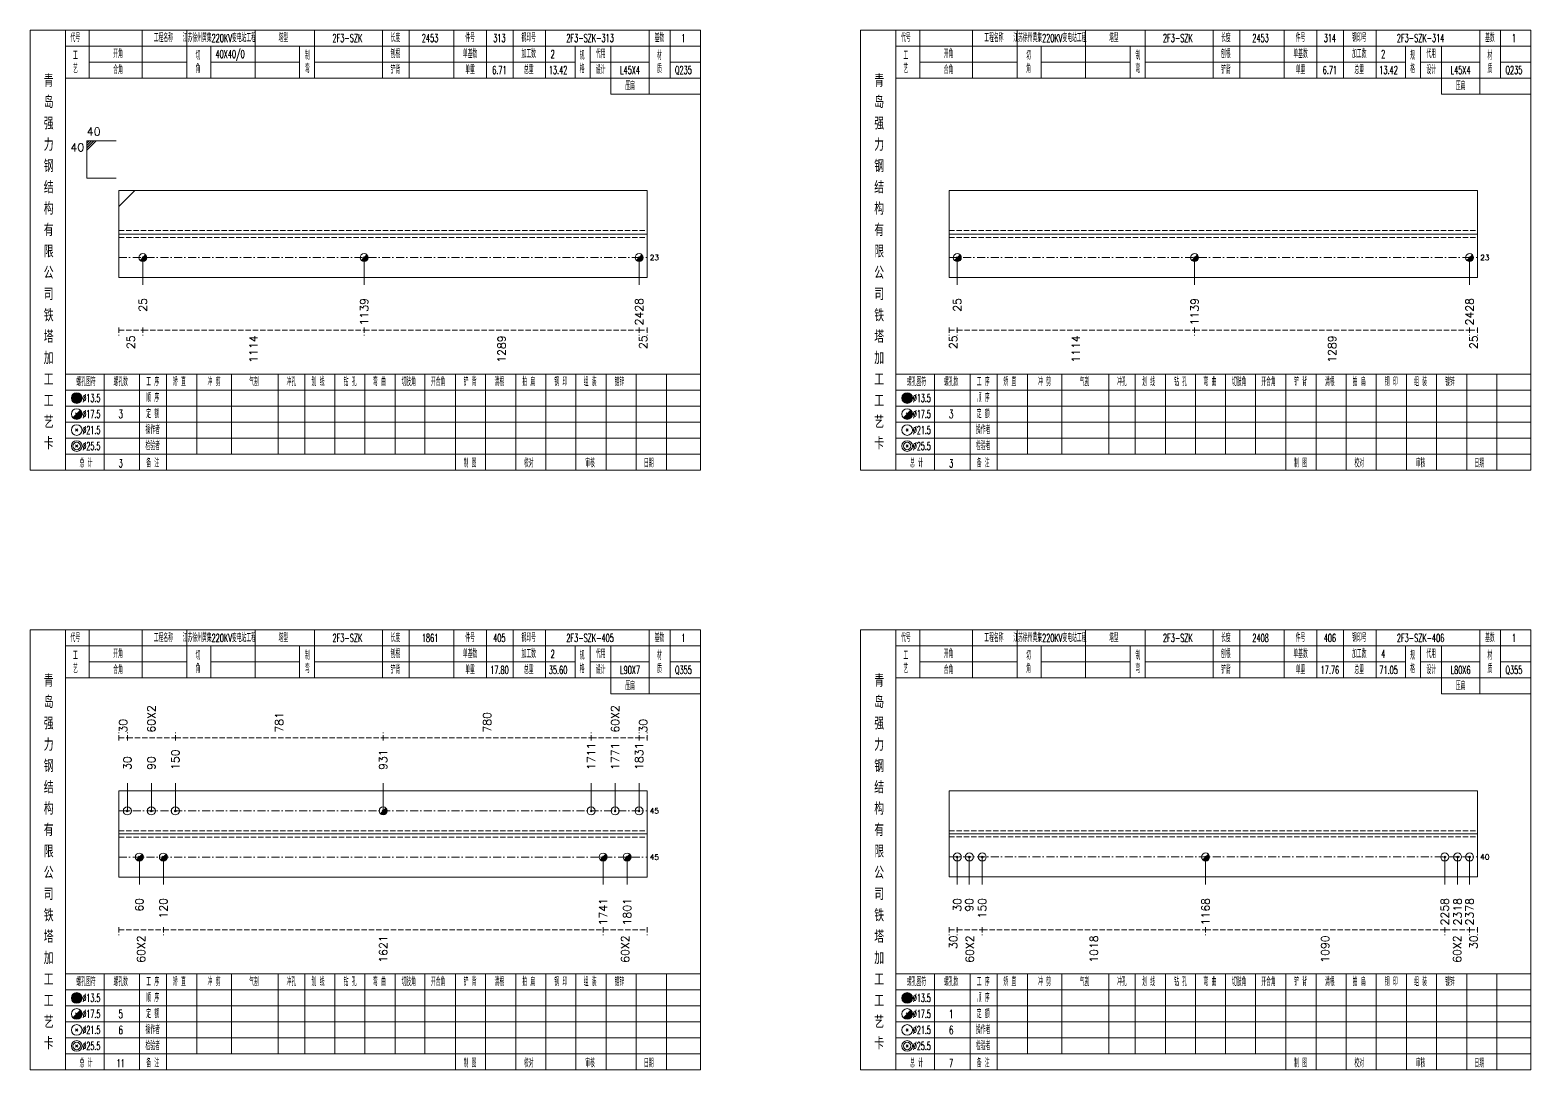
# Model space of a CAD drawing. Extents: x 0 to 4623, y -1159 to 4890.
# Drawn here: x 623 to 1186, y 2925 to 3315 of the extents above; entities that cross this region are included whole.
import ezdxf
from ezdxf.enums import TextEntityAlignment as Align

# ---------------------------------------------------------------- set-up
doc = ezdxf.new("R2010")
doc.units = 0
doc.header["$MEASUREMENT"] = 0
doc.linetypes.add('一点画线', pattern=[5.2, 3, -1, 0.2, -1])
doc.linetypes.add('虚线', pattern=[2.75, 2, -0.75])
doc.layers.get('0').update_dxf_attribs({"linetype": 'CONTINUOUS', "lineweight": 25})
for name, color, linetype, lineweight in [('1', 7, 'CONTINUOUS', 25), ('4', 7, 'CONTINUOUS', 25), ('5', 7, 'CONTINUOUS', 25)]:
    doc.layers.add(name, color=color, linetype=linetype, lineweight=lineweight)
doc.styles.get("Standard").update_dxf_attribs({"font": 'simplex.shx', "width": 0.7, "height": 3, "bigfont": 'gbhzfs.shx'})

# ---------------------------------------------------------------- blocks, each defined once
blk = doc.blocks.new('孔21.5')
at = {"layer": '5', "color": 7, "linetype": 'Continuous', "lineweight": 13}
for p, q in [((-0.2, -0.2), (0.2, 0.2)), ((-0.2, 0.2), (0.2, -0.2))]:
    blk.add_line(p, q, dxfattribs=at)
blk.add_circle((0, 0), 1, dxfattribs=at)
blk = doc.blocks.new('孔17.5')
at = {"layer": '5', "color": 7, "linetype": 'Continuous', "lineweight": 13}
for p, q in [((-0.707, -0.707), (0.707, 0.707)), ((-0.2, 0.2), (0.2, -0.2))]:
    blk.add_line(p, q, dxfattribs=at)
blk.add_circle((0, 0), 1, dxfattribs=at)
for radius in [0.9, 0.8, 0.7, 0.6, 0.5, 0.4, 0.3, 0.2, 0.1]:
    blk.add_arc((0, 0), radius, 225, 45, dxfattribs=at)

msp = doc.modelspace()

# ---------------------------------------------------------------- linework, layer by layer
at = {"color": 7, "linetype": 'Continuous', "lineweight": 13}
for p, q in [((644.1, 3273.5), (655.1, 3273.5)), ((644.1, 3259.5), (644.1, 3273.5)), ((644.975, 3273.5), (644.1, 3272.625)), ((645.85, 3273.5), (644.1, 3271.75)), ((646.725, 3273.5), (644.1, 3270.875)), ((647.6, 3273.5), (644.1, 3270)), ((644.1, 3259.5), (655.1, 3259.5)), ((656.1, 3248.833), (662.1, 3254.833)), ((665.1, 3229.667), (665.1, 3219.5)), ((748.084, 3229.667), (748.084, 3219.5)), ((851.2, 3229.667), (851.2, 3219.5)), ((970.5, 3229.667), (970.5, 3219.5)), ((1059.484, 3229.667), (1059.484, 3219.5)), ((1162.6, 3229.667), (1162.6, 3219.5)), ((659.293, 3022.167), (659.293, 3032.5)), ((668.293, 3022.167), (668.293, 3032.5)), ((677.293, 3022.167), (677.293, 3032.5)), ((755.203, 3022.167), (755.203, 3032.5)), ((833.2, 3022.167), (833.2, 3032.5)), ((842.2, 3022.167), (842.2, 3032.5)), ((851.2, 3022.167), (851.2, 3032.5)), ((663.793, 3004.833), (663.793, 2994.5)), ((672.793, 3004.833), (672.793, 2994.5)), ((837.7, 3004.833), (837.7, 2994.5)), ((846.7, 3004.833), (846.7, 2994.5)), ((970.5, 3004.875), (970.5, 2994.5)), ((975, 3004.875), (975, 2994.5)), ((979.84, 3004.875), (979.84, 2994.5)), ((1063.588, 3004.875), (1063.588, 2994.5)), ((1153.26, 3004.875), (1153.26, 2994.5)), ((1158.1, 3004.875), (1158.1, 2994.5)), ((1162.6, 3004.875), (1162.6, 2994.5))]:
    msp.add_line(p, q, dxfattribs=at)
at = {"color": 7, "linetype": 'Continuous', "lineweight": 18}
for p, q in [((656.1, 3254.833), (656.1, 3222.167)), ((656.1, 3254.833), (854.2, 3254.833)), ((854.2, 3254.833), (854.2, 3222.167)), ((967.5, 3254.833), (967.5, 3222.167)), ((967.5, 3254.833), (1165.6, 3254.833)), ((1165.6, 3254.833), (1165.6, 3222.167)), ((656.1, 3238.5), (854.2, 3238.5)), ((967.5, 3238.5), (1165.6, 3238.5)), ((656.1, 3029.667), (656.1, 2997.333)), ((656.1, 3029.667), (854.2, 3029.667)), ((854.2, 3029.667), (854.2, 2997.333)), ((967.5, 3029.625), (967.5, 2997.375)), ((967.5, 3029.625), (1165.6, 3029.625)), ((1165.6, 3029.625), (1165.6, 2997.375)), ((656.1, 3013.5), (854.2, 3013.5)), ((967.5, 3013.5), (1165.6, 3013.5))]:
    msp.add_line(p, q, dxfattribs=at)
at = {"color": 1, "linetype": '虚线', "lineweight": 18}
for p, q in [((656.1, 3239.833), (854.2, 3239.833)), ((656.1, 3237.167), (854.2, 3237.167)), ((967.5, 3239.833), (1165.6, 3239.833)), ((967.5, 3237.167), (1165.6, 3237.167)), ((656.1, 3014.667), (854.2, 3014.667)), ((656.1, 3012.333), (854.2, 3012.333)), ((967.5, 3014.625), (1165.6, 3014.625)), ((967.5, 3012.375), (1165.6, 3012.375))]:
    msp.add_line(p, q, dxfattribs=at)
at = {"color": 3, "linetype": '一点画线', "lineweight": 13}
for p, q in [((656.1, 3229.667), (854.2, 3229.667)), ((967.5, 3229.667), (1165.6, 3229.667)), ((656.1, 3022.167), (854.2, 3022.167)), ((656.1, 3004.833), (854.2, 3004.833)), ((967.5, 3004.875), (1165.6, 3004.875))]:
    msp.add_line(p, q, dxfattribs=at)
at = {"color": 8, "linetype": '虚线', "lineweight": 9}
for p, q in [((656.1, 3203.5), (656.1, 3200.5)), ((656.1, 3202.5), (665.1, 3202.5)), ((665.1, 3203.5), (665.1, 3200.5)), ((665.1, 3203.5), (665.1, 3200.5)), ((665.1, 3202.5), (748.084, 3202.5)), ((748.084, 3203.5), (748.084, 3200.5)), ((748.084, 3203.5), (748.084, 3200.5)), ((748.084, 3202.5), (851.2, 3202.5)), ((851.2, 3203.5), (851.2, 3200.5)), ((851.2, 3203.5), (851.2, 3200.5)), ((851.2, 3202.5), (854.2, 3202.5)), ((854.2, 3203.5), (854.2, 3200.5)), ((967.5, 3203.5), (967.5, 3200.5)), ((967.5, 3202.5), (970.5, 3202.5)), ((970.5, 3203.5), (970.5, 3200.5)), ((970.5, 3203.5), (970.5, 3200.5)), ((970.5, 3202.5), (1059.484, 3202.5)), ((1059.484, 3203.5), (1059.484, 3200.5)), ((1059.484, 3203.5), (1059.484, 3200.5)), ((1059.484, 3202.5), (1162.6, 3202.5)), ((1162.6, 3203.5), (1162.6, 3200.5)), ((1162.6, 3203.5), (1162.6, 3200.5)), ((1162.6, 3202.5), (1165.6, 3202.5)), ((1165.6, 3203.5), (1165.6, 3200.5)), ((656.1, 3048.5), (656.1, 3051.5)), ((659.293, 3048.5), (659.293, 3051.5)), ((659.293, 3048.5), (659.293, 3051.5)), ((677.293, 3048.5), (677.293, 3051.5)), ((677.293, 3048.5), (677.293, 3051.5)), ((755.203, 3048.5), (755.203, 3051.5)), ((755.203, 3048.5), (755.203, 3051.5)), ((833.2, 3048.5), (833.2, 3051.5)), ((833.2, 3048.5), (833.2, 3051.5)), ((851.2, 3048.5), (851.2, 3051.5)), ((851.2, 3048.5), (851.2, 3051.5)), ((854.2, 3048.5), (854.2, 3051.5)), ((656.1, 3049.5), (659.293, 3049.5)), ((659.293, 3049.5), (677.293, 3049.5)), ((677.293, 3049.5), (755.203, 3049.5)), ((755.203, 3049.5), (833.2, 3049.5)), ((833.2, 3049.5), (851.2, 3049.5)), ((851.2, 3049.5), (854.2, 3049.5)), ((656.1, 2978.5), (656.1, 2975.5)), ((656.1, 2977.5), (672.793, 2977.5)), ((672.793, 2978.5), (672.793, 2975.5)), ((672.793, 2978.5), (672.793, 2975.5)), ((672.793, 2977.5), (837.7, 2977.5)), ((837.7, 2978.5), (837.7, 2975.5)), ((837.7, 2978.5), (837.7, 2975.5)), ((837.7, 2977.5), (854.2, 2977.5)), ((854.2, 2978.5), (854.2, 2975.5)), ((967.5, 2978.5), (967.5, 2975.5)), ((967.5, 2977.5), (970.5, 2977.5)), ((970.5, 2978.5), (970.5, 2975.5)), ((970.5, 2978.5), (970.5, 2975.5)), ((970.5, 2977.5), (979.84, 2977.5)), ((979.84, 2978.5), (979.84, 2975.5)), ((979.84, 2978.5), (979.84, 2975.5)), ((979.84, 2977.5), (1063.588, 2977.5)), ((1063.588, 2978.5), (1063.588, 2975.5)), ((1063.588, 2978.5), (1063.588, 2975.5)), ((1063.588, 2977.5), (1153.26, 2977.5)), ((1153.26, 2978.5), (1153.26, 2975.5)), ((1153.26, 2978.5), (1153.26, 2975.5)), ((1153.26, 2977.5), (1162.6, 2977.5)), ((1162.6, 2978.5), (1162.6, 2975.5)), ((1162.6, 2978.5), (1162.6, 2975.5)), ((1162.6, 2977.5), (1165.6, 2977.5)), ((1165.6, 2978.5), (1165.6, 2975.5))]:
    msp.add_line(p, q, dxfattribs=at)
at = {"layer": '1', "color": 7, "linetype": 'Continuous', "lineweight": 18}
for p, q in [((656.1, 3222.167), (854.2, 3222.167)), ((967.5, 3222.167), (1165.6, 3222.167)), ((656.1, 2997.333), (854.2, 2997.333)), ((967.5, 2997.375), (1165.6, 2997.375))]:
    msp.add_line(p, q, dxfattribs=at)
at = {"layer": '4', "color": 1, "linetype": 'Continuous', "lineweight": 18}
for p, q in [((636.1, 3150), (636.1, 3315)), ((645, 3297), (645, 3315)), ((664.8, 3297), (664.8, 3315)), ((681.6, 3297), (681.6, 3315)), ((707.2, 3297), (707.2, 3315)), ((729.5, 3297), (729.5, 3315)), ((755, 3297), (755, 3315)), ((765, 3297), (765, 3315)), ((781.7, 3297), (781.7, 3315)), ((793.9, 3297), (793.9, 3315)), ((803.9, 3297), (803.9, 3315)), ((816.1, 3297), (816.1, 3315)), ((855, 3291), (855, 3315)), ((862.8, 3297), (862.8, 3315)), ((947.5, 3150), (947.5, 3315)), ((956.4, 3297), (956.4, 3315)), ((976.2, 3297), (976.2, 3315)), ((993, 3297), (993, 3315)), ((1018.6, 3297), (1018.6, 3315)), ((1040.9, 3297), (1040.9, 3315)), ((1066.4, 3297), (1066.4, 3315)), ((1076.4, 3297), (1076.4, 3315)), ((1093.1, 3297), (1093.1, 3315)), ((1105.3, 3297), (1105.3, 3315)), ((1115.3, 3297), (1115.3, 3315)), ((1127.5, 3297), (1127.5, 3315)), ((1166.4, 3291), (1166.4, 3315)), ((1174.2, 3297), (1174.2, 3315)), ((636.1, 3309), (874.2, 3309)), ((690.6, 3297), (690.6, 3309)), ((723.9, 3297), (723.9, 3309)), ((827.2, 3297), (827.2, 3309)), ((832.8, 3297), (832.8, 3309)), ((840.6, 3291), (840.6, 3309)), ((947.5, 3309), (1185.6, 3309)), ((1002, 3297), (1002, 3309)), ((1035.3, 3297), (1035.3, 3309)), ((1138.6, 3297), (1138.6, 3309)), ((1144.2, 3297), (1144.2, 3309)), ((1152, 3291), (1152, 3309)), ((645, 3303), (681.6, 3303)), ((690.6, 3303), (723.9, 3303)), ((729.5, 3303), (827.2, 3303)), ((832.8, 3303), (855, 3303)), ((862.8, 3303), (874.2, 3303)), ((956.4, 3303), (993, 3303)), ((1002, 3303), (1035.3, 3303)), ((1040.9, 3303), (1138.6, 3303)), ((1144.2, 3303), (1166.4, 3303)), ((1174.2, 3303), (1185.6, 3303)), ((636.1, 3297), (874.2, 3297)), ((947.5, 3297), (1185.6, 3297)), ((840.6, 3291), (874.2, 3291)), ((1152, 3291), (1185.6, 3291)), ((636.1, 3186), (874.2, 3186)), ((650.6, 3150), (650.6, 3186)), ((663.9, 3150), (663.9, 3186)), ((674, 3150), (674, 3186)), ((685.4, 3156), (685.4, 3186)), ((698.3, 3156), (698.3, 3186)), ((715.9, 3156), (715.9, 3186)), ((725.8, 3156), (725.8, 3186)), ((737.1, 3156), (737.1, 3186)), ((748.4, 3156), (748.4, 3186)), ((759.7, 3156), (759.7, 3186)), ((770.9, 3156), (770.9, 3186)), ((782.3, 3156), (782.3, 3186)), ((793.6, 3156), (793.6, 3186)), ((804.9, 3156), (804.9, 3186)), ((816.2, 3156), (816.2, 3186)), ((827.5, 3156), (827.5, 3186)), ((838.8, 3156), (838.8, 3186)), ((850.1, 3156), (850.1, 3186)), ((861.4, 3156), (861.4, 3186)), ((947.5, 3186), (1185.6, 3186)), ((962, 3150), (962, 3186)), ((975.3, 3150), (975.3, 3186)), ((985.4, 3150), (985.4, 3186)), ((996.8, 3156), (996.8, 3186)), ((1009.7, 3156), (1009.7, 3186)), ((1027.3, 3156), (1027.3, 3186)), ((1037.2, 3156), (1037.2, 3186)), ((1048.5, 3156), (1048.5, 3186)), ((1059.8, 3156), (1059.8, 3186)), ((1071.1, 3156), (1071.1, 3186)), ((1082.3, 3156), (1082.3, 3186)), ((1093.7, 3156), (1093.7, 3186)), ((1105, 3156), (1105, 3186)), ((1116.3, 3156), (1116.3, 3186)), ((1127.6, 3156), (1127.6, 3186)), ((1138.9, 3156), (1138.9, 3186)), ((1150.2, 3156), (1150.2, 3186)), ((1161.5, 3156), (1161.5, 3186)), ((1172.8, 3156), (1172.8, 3186)), ((636.1, 3180), (874.2, 3180)), ((947.5, 3180), (1185.6, 3180)), ((636.1, 3174), (874.2, 3174)), ((947.5, 3174), (1185.6, 3174)), ((636.1, 3168), (874.2, 3168)), ((947.5, 3168), (1185.6, 3168)), ((636.1, 3162), (874.2, 3162)), ((947.5, 3162), (1185.6, 3162)), ((636.1, 3156), (874.2, 3156)), ((782.3, 3150), (782.3, 3156)), ((793.6, 3150), (793.6, 3156)), ((804.9, 3150), (804.9, 3156)), ((816.2, 3150), (816.2, 3156)), ((827.5, 3150), (827.5, 3156)), ((838.8, 3150), (838.8, 3156)), ((850.1, 3150), (850.1, 3156)), ((861.4, 3150), (861.4, 3156)), ((947.5, 3156), (1185.6, 3156)), ((1093.7, 3150), (1093.7, 3156)), ((1105, 3150), (1105, 3156)), ((1116.3, 3150), (1116.3, 3156)), ((1127.6, 3150), (1127.6, 3156)), ((1138.9, 3150), (1138.9, 3156)), ((1150.2, 3150), (1150.2, 3156)), ((1161.5, 3150), (1161.5, 3156)), ((1172.8, 3150), (1172.8, 3156)), ((636.1, 2925), (636.1, 3090)), ((645, 3072), (645, 3090)), ((664.8, 3072), (664.8, 3090)), ((681.6, 3072), (681.6, 3090)), ((707.2, 3072), (707.2, 3090)), ((729.5, 3072), (729.5, 3090)), ((755, 3072), (755, 3090)), ((765, 3072), (765, 3090)), ((781.7, 3072), (781.7, 3090)), ((793.9, 3072), (793.9, 3090)), ((803.9, 3072), (803.9, 3090)), ((816.1, 3072), (816.1, 3090)), ((855, 3066), (855, 3090)), ((862.8, 3072), (862.8, 3090)), ((947.5, 2925), (947.5, 3090)), ((956.4, 3072), (956.4, 3090)), ((976.2, 3072), (976.2, 3090)), ((993, 3072), (993, 3090)), ((1018.6, 3072), (1018.6, 3090)), ((1040.9, 3072), (1040.9, 3090)), ((1066.4, 3072), (1066.4, 3090)), ((1076.4, 3072), (1076.4, 3090)), ((1093.1, 3072), (1093.1, 3090)), ((1105.3, 3072), (1105.3, 3090)), ((1115.3, 3072), (1115.3, 3090)), ((1127.5, 3072), (1127.5, 3090)), ((1166.4, 3066), (1166.4, 3090)), ((1174.2, 3072), (1174.2, 3090)), ((636.1, 3084), (874.2, 3084)), ((690.6, 3072), (690.6, 3084)), ((723.9, 3072), (723.9, 3084)), ((827.2, 3072), (827.2, 3084)), ((832.8, 3072), (832.8, 3084)), ((840.6, 3066), (840.6, 3084)), ((947.5, 3084), (1185.6, 3084)), ((1002, 3072), (1002, 3084)), ((1035.3, 3072), (1035.3, 3084)), ((1138.6, 3072), (1138.6, 3084)), ((1144.2, 3072), (1144.2, 3084)), ((1152, 3066), (1152, 3084)), ((645, 3078), (681.6, 3078)), ((690.6, 3078), (723.9, 3078)), ((729.5, 3078), (827.2, 3078)), ((832.8, 3078), (855, 3078)), ((862.8, 3078), (874.2, 3078)), ((956.4, 3078), (993, 3078)), ((1002, 3078), (1035.3, 3078)), ((1040.9, 3078), (1138.6, 3078)), ((1144.2, 3078), (1166.4, 3078)), ((1174.2, 3078), (1185.6, 3078)), ((636.1, 3072), (874.2, 3072)), ((947.5, 3072), (1185.6, 3072)), ((840.6, 3066), (874.2, 3066)), ((1152, 3066), (1185.6, 3066)), ((636.1, 2961), (874.2, 2961)), ((650.6, 2925), (650.6, 2961)), ((663.9, 2925), (663.9, 2961)), ((674, 2925), (674, 2961)), ((685.4, 2931), (685.4, 2961)), ((698.3, 2931), (698.3, 2961)), ((715.9, 2931), (715.9, 2961)), ((725.8, 2931), (725.8, 2961)), ((737.1, 2931), (737.1, 2961)), ((748.4, 2931), (748.4, 2961)), ((759.7, 2931), (759.7, 2961)), ((770.9, 2931), (770.9, 2961)), ((782.3, 2931), (782.3, 2961)), ((793.6, 2931), (793.6, 2961)), ((804.9, 2931), (804.9, 2961)), ((816.2, 2931), (816.2, 2961)), ((827.5, 2931), (827.5, 2961)), ((838.8, 2931), (838.8, 2961)), ((850.1, 2931), (850.1, 2961)), ((861.4, 2931), (861.4, 2961)), ((947.5, 2961), (1185.6, 2961)), ((962, 2925), (962, 2961)), ((975.3, 2925), (975.3, 2961)), ((985.4, 2925), (985.4, 2961)), ((996.8, 2931), (996.8, 2961)), ((1009.7, 2931), (1009.7, 2961)), ((1027.3, 2931), (1027.3, 2961)), ((1037.2, 2931), (1037.2, 2961)), ((1048.5, 2931), (1048.5, 2961)), ((1059.8, 2931), (1059.8, 2961)), ((1071.1, 2931), (1071.1, 2961)), ((1082.3, 2931), (1082.3, 2961)), ((1093.7, 2931), (1093.7, 2961)), ((1105, 2931), (1105, 2961)), ((1116.3, 2931), (1116.3, 2961)), ((1127.6, 2931), (1127.6, 2961)), ((1138.9, 2931), (1138.9, 2961)), ((1150.2, 2931), (1150.2, 2961)), ((1161.5, 2931), (1161.5, 2961)), ((1172.8, 2931), (1172.8, 2961)), ((636.1, 2955), (874.2, 2955)), ((947.5, 2955), (1185.6, 2955)), ((636.1, 2949), (874.2, 2949)), ((947.5, 2949), (1185.6, 2949)), ((636.1, 2943), (874.2, 2943)), ((947.5, 2943), (1185.6, 2943)), ((636.1, 2937), (874.2, 2937)), ((947.5, 2937), (1185.6, 2937)), ((636.1, 2931), (874.2, 2931)), ((782.3, 2925), (782.3, 2931)), ((793.6, 2925), (793.6, 2931)), ((804.9, 2925), (804.9, 2931)), ((816.2, 2925), (816.2, 2931)), ((827.5, 2925), (827.5, 2931)), ((838.8, 2925), (838.8, 2931)), ((850.1, 2925), (850.1, 2931)), ((861.4, 2925), (861.4, 2931)), ((947.5, 2931), (1185.6, 2931)), ((1093.7, 2925), (1093.7, 2931)), ((1105, 2925), (1105, 2931)), ((1116.3, 2925), (1116.3, 2931)), ((1127.6, 2925), (1127.6, 2931)), ((1138.9, 2925), (1138.9, 2931)), ((1150.2, 2925), (1150.2, 2931)), ((1161.5, 2925), (1161.5, 2931)), ((1172.8, 2925), (1172.8, 2931))]:
    msp.add_line(p, q, dxfattribs=at)
at = {"layer": '4', "color": 7, "linetype": 'Continuous', "lineweight": 13}
for p, q in [((640.1, 3176.8), (640.5, 3177.2)), ((640.5, 3176.8), (640.1, 3177.2)), ((951.5, 3176.8), (951.9, 3177.2)), ((951.9, 3176.8), (951.5, 3177.2)), ((638.886, 3169.586), (641.714, 3172.414)), ((639.9, 3171.4), (640.7, 3170.6)), ((950.286, 3169.586), (953.114, 3172.414)), ((951.3, 3171.4), (952.1, 3170.6)), ((639.9, 3164.6), (640.7, 3165.4)), ((639.9, 3165.4), (640.7, 3164.6)), ((951.3, 3164.6), (952.1, 3165.4)), ((951.3, 3165.4), (952.1, 3164.6)), ((639.9, 3158.6), (640.7, 3159.4)), ((639.9, 3159.4), (640.7, 3158.6)), ((951.3, 3158.6), (952.1, 3159.4)), ((951.3, 3159.4), (952.1, 3158.6)), ((640.1, 2951.8), (640.5, 2952.2)), ((640.5, 2951.8), (640.1, 2952.2)), ((951.5, 2951.8), (951.9, 2952.2)), ((951.9, 2951.8), (951.5, 2952.2)), ((638.886, 2944.586), (641.714, 2947.414)), ((639.9, 2946.4), (640.7, 2945.6)), ((950.286, 2944.586), (953.114, 2947.414)), ((951.3, 2946.4), (952.1, 2945.6)), ((639.9, 2939.6), (640.7, 2940.4)), ((639.9, 2940.4), (640.7, 2939.6)), ((951.3, 2939.6), (952.1, 2940.4)), ((951.3, 2940.4), (952.1, 2939.6)), ((639.9, 2933.6), (640.7, 2934.4)), ((639.9, 2934.4), (640.7, 2933.6)), ((951.3, 2933.6), (952.1, 2934.4)), ((951.3, 2934.4), (952.1, 2933.6))]:
    msp.add_line(p, q, dxfattribs=at)
at = {"layer": '4', "color": 1, "linetype": 'Continuous', "lineweight": 18}
for points in [[(622.8, 3315), (622.8, 3150), (874.2, 3150), (874.2, 3315)], [(934.2, 3315), (934.2, 3150), (1185.6, 3150), (1185.6, 3315)], [(622.8, 3090), (622.8, 2925), (874.2, 2925), (874.2, 3090)], [(934.2, 3090), (934.2, 2925), (1185.6, 2925), (1185.6, 3090)]]:
    msp.add_lwpolyline(points, close=True, dxfattribs=at)
at = {"layer": '4', "color": 7, "linetype": 'Continuous', "lineweight": 13}
for centre, radius in [((640.3, 3177), 2), ((640.3, 3177), 1.8), ((640.3, 3177), 1.6), ((640.3, 3177), 1.4), ((640.3, 3177), 1.2), ((640.3, 3177), 1), ((640.3, 3177), 0.8), ((640.3, 3177), 0.6), ((640.3, 3177), 0.4), ((640.3, 3177), 0.2), ((951.7, 3177), 2), ((951.7, 3177), 1.8), ((951.7, 3177), 1.6), ((951.7, 3177), 1.4), ((951.7, 3177), 1.2), ((951.7, 3177), 1), ((951.7, 3177), 0.8), ((951.7, 3177), 0.6), ((951.7, 3177), 0.4), ((951.7, 3177), 0.2), ((640.3, 3171), 2), ((951.7, 3171), 2), ((640.3, 3165), 2), ((951.7, 3165), 2), ((640.3, 3159), 2), ((640.3, 3159), 1.4), ((951.7, 3159), 2), ((951.7, 3159), 1.4), ((640.3, 2952), 2), ((640.3, 2952), 1.8), ((640.3, 2952), 1.6), ((640.3, 2952), 1.4), ((640.3, 2952), 1.2), ((640.3, 2952), 1), ((640.3, 2952), 0.8), ((640.3, 2952), 0.6), ((640.3, 2952), 0.4), ((640.3, 2952), 0.2), ((951.7, 2952), 2), ((951.7, 2952), 1.8), ((951.7, 2952), 1.6), ((951.7, 2952), 1.4), ((951.7, 2952), 1.2), ((951.7, 2952), 1), ((951.7, 2952), 0.8), ((951.7, 2952), 0.6), ((951.7, 2952), 0.4), ((951.7, 2952), 0.2), ((640.3, 2946), 2), ((951.7, 2946), 2), ((640.3, 2940), 2), ((951.7, 2940), 2), ((640.3, 2934), 2), ((640.3, 2934), 1.4), ((951.7, 2934), 2), ((951.7, 2934), 1.4)]:
    msp.add_circle(centre, radius, dxfattribs=at)
for centre, radius in [((640.3, 3171), 1.8), ((640.3, 3171), 1.6), ((640.3, 3171), 1.4), ((640.3, 3171), 1.2), ((640.3, 3171), 1), ((640.3, 3171), 0.8), ((640.3, 3171), 0.6), ((640.3, 3171), 0.4), ((640.3, 3171), 0.2), ((951.7, 3171), 1.8), ((951.7, 3171), 1.6), ((951.7, 3171), 1.4), ((951.7, 3171), 1.2), ((951.7, 3171), 1), ((951.7, 3171), 0.8), ((951.7, 3171), 0.6), ((951.7, 3171), 0.4), ((951.7, 3171), 0.2), ((640.3, 2946), 1.8), ((640.3, 2946), 1.6), ((640.3, 2946), 1.4), ((640.3, 2946), 1.2), ((640.3, 2946), 1), ((640.3, 2946), 0.8), ((640.3, 2946), 0.6), ((640.3, 2946), 0.4), ((640.3, 2946), 0.2), ((951.7, 2946), 1.8), ((951.7, 2946), 1.6), ((951.7, 2946), 1.4), ((951.7, 2946), 1.2), ((951.7, 2946), 1), ((951.7, 2946), 0.8), ((951.7, 2946), 0.6), ((951.7, 2946), 0.4), ((951.7, 2946), 0.2)]:
    msp.add_arc(centre, radius, 225, 45, dxfattribs=at)

# ---------------------------------------------------------------- block references
at = {"color": 7, "linetype": 'Continuous', "lineweight": 13, "xscale": 1.5, "yscale": 1.5, "zscale": 1.5}
for name, p in [('孔21.5', (659.293, 3022.167)), ('孔21.5', (668.293, 3022.167)), ('孔21.5', (677.293, 3022.167)), ('孔17.5', (755.203, 3022.167)), ('孔21.5', (833.2, 3022.167)), ('孔21.5', (842.2, 3022.167)), ('孔21.5', (851.2, 3022.167))]:
    msp.add_blockref(name, p, dxfattribs=at)
at = {"layer": '1', "color": 7, "linetype": 'Continuous', "lineweight": 13, "xscale": 1.5, "yscale": 1.5, "zscale": 1.5}
for name, p in [('孔17.5', (665.1, 3229.667)), ('孔17.5', (748.084, 3229.667)), ('孔17.5', (851.2, 3229.667)), ('孔17.5', (970.5, 3229.667)), ('孔17.5', (1059.484, 3229.667)), ('孔17.5', (1162.6, 3229.667)), ('孔17.5', (663.793, 3004.833)), ('孔17.5', (672.793, 3004.833)), ('孔17.5', (837.7, 3004.833)), ('孔17.5', (846.7, 3004.833)), ('孔21.5', (970.5, 3004.875)), ('孔21.5', (975, 3004.875)), ('孔21.5', (979.84, 3004.875)), ('孔17.5', (1063.588, 3004.875)), ('孔21.5', (1153.26, 3004.875)), ('孔21.5', (1158.1, 3004.875)), ('孔21.5', (1162.6, 3004.875))]:
    msp.add_blockref(name, p, dxfattribs=at)

# ---------------------------------------------------------------- texts
at = {"color": 7, "linetype": 'Continuous', "lineweight": 13}
msp.add_text('40', height=3, dxfattribs=at).set_placement((644.1, 3274.5), align=Align.BOTTOM_LEFT)
msp.add_text('40', height=3, dxfattribs=at).set_placement((643.1, 3272.5), align=Align.TOP_RIGHT)
for s, p in [('23', (855.2, 3229.667)), ('23', (1166.6, 3229.667)), ('45', (855.2, 3022.167)), ('45', (855.2, 3004.833)), ('40', (1166.6, 3004.875))]:
    msp.add_text(s, height=2, dxfattribs=at).set_placement(p, align=Align.MIDDLE_LEFT)
at = {"color": 8, "linetype": 'Continuous', "lineweight": 9}
for s, p in [('25', (660.6, 3200.5)), ('1114', (706.592, 3200.5)), ('1289', (799.642, 3200.5)), ('25', (852.7, 3200.5)), ('25', (969, 3200.5)), ('1114', (1014.992, 3200.5)), ('1289', (1111.042, 3200.5)), ('25', (1164.1, 3200.5)), ('60X2', (664.447, 2975.5)), ('1621', (755.247, 2975.5)), ('60X2', (845.95, 2975.5)), ('30', (969, 2975.5)), ('60X2', (975.17, 2975.5)), ('1018', (1021.714, 2975.5)), ('1090', (1108.424, 2975.5)), ('60X2', (1157.93, 2975.5)), ('30', (1164.1, 2975.5))]:
    msp.add_text(s, height=3, rotation=90, dxfattribs=at).set_placement(p, align=Align.MIDDLE_RIGHT)
for s, p in [('30', (657.697, 3051.5)), ('60X2', (668.293, 3051.5)), ('781', (716.248, 3051.5)), ('780', (794.202, 3051.5)), ('60X2', (842.2, 3051.5)), ('30', (852.7, 3051.5))]:
    msp.add_text(s, height=3, rotation=90, dxfattribs=at).set_placement(p, align=Align.MIDDLE_LEFT)
at = {"color": 7, "linetype": 'Continuous', "lineweight": 13}
for s, p in [('150', (677.293, 3037.5)), ('1711', (833.2, 3037.5)), ('1771', (842.2, 3037.5)), ('1831', (851.2, 3037.5)), ('30', (659.293, 3037.5)), ('90', (668.293, 3037.5)), ('931', (755.203, 3037.5))]:
    msp.add_text(s, height=3, rotation=90, dxfattribs=at).set_placement(p, align=Align.MIDDLE_LEFT)
at = {"layer": '1', "color": 7, "linetype": 'Continuous', "lineweight": 13}
for s, p in [('25', (665.1, 3214.5)), ('1139', (748.084, 3214.5)), ('2428', (851.2, 3214.5)), ('25', (970.5, 3214.5)), ('1139', (1059.484, 3214.5)), ('2428', (1162.6, 3214.5)), ('60', (663.793, 2989.5)), ('120', (672.793, 2989.5)), ('30', (970.5, 2989.5)), ('90', (975, 2989.5)), ('150', (979.84, 2989.5)), ('1168', (1063.588, 2989.5)), ('2258', (1153.26, 2989.5)), ('2318', (1158.1, 2989.5)), ('2378', (1162.6, 2989.5)), ('1741', (837.7, 2989.5)), ('1801', (846.7, 2989.5))]:
    msp.add_text(s, height=3, rotation=90, dxfattribs=at).set_placement(p, align=Align.MIDDLE_RIGHT)
at = {"layer": '4', "color": 1, "linetype": 'Continuous', "lineweight": 13}
for s, height, width, p in [('代号', 3, 0.6, (639.8, 3312)), ('工程名称', 3, 0.6, (672.8, 3312)), ('江苏徐州黄集220KV变电站工程', 3, 0.6, (693.8, 3312)), ('塔型', 3, 0.6, (717.8, 3312)), ('2F3-SZK', 3, 0.6, (741.8, 3312)), ('长度', 3, 0.6, (759.8, 3312)), ('2453', 3, 0.6, (772.8, 3312)), ('件号', 3, 0.6, (787.8, 3312)), ('313', 3, 0.6, (798.8, 3312)), ('钢印号', 3, 0.6, (809.8, 3312)), ('2F3-SZK-313', 3, 0.6, (832.8, 3312)), ('基数', 3, 0.6, (858.8, 3312)), ('1', 3, 0.6, (867.8, 3312)), ('代号', 3, 0.6, (951.2, 3312)), ('工程名称', 3, 0.6, (984.2, 3312)), ('江苏徐州黄集220KV变电站工程', 3, 0.6, (1005.2, 3312)), ('塔型', 3, 0.6, (1029.2, 3312)), ('2F3-SZK', 3, 0.6, (1053.2, 3312)), ('长度', 3, 0.6, (1071.2, 3312)), ('2453', 3, 0.6, (1084.2, 3312)), ('件号', 3, 0.6, (1099.2, 3312)), ('314', 3, 0.6, (1110.2, 3312)), ('钢印号', 3, 0.6, (1121.2, 3312)), ('2F3-SZK-314', 3, 0.6, (1144.2, 3312)), ('基数', 3, 0.6, (1170.2, 3312)), ('1', 3, 0.6, (1179.2, 3312)), ('工', 3, 0.6, (639.8, 3305.4)), ('开角', 3, 0.6, (655.8, 3306)), ('切', 3, 0.6, (685.8, 3305.4)), ('40X40/0', 3, 0.6, (697.8, 3306)), ('制', 3, 0.6, (726.8, 3305.4)), ('刨根', 3, 0.6, (759.8, 3306)), ('单基数', 3, 0.6, (787.8, 3306)), ('加工数', 3, 0.6, (809.8, 3306)), ('2', 3, 0.6, (818.8, 3306)), ('规', 3, 0.6, (829.8, 3305.4)), ('代用', 3, 0.6, (836.8, 3306)), ('材', 3, 0.6, (858.8, 3305.4)), ('工', 3, 0.6, (951.2, 3305.4)), ('开角', 3, 0.6, (967.2, 3306)), ('切', 3, 0.6, (997.2, 3305.4)), ('制', 3, 0.6, (1038.2, 3305.4)), ('刨根', 3, 0.6, (1071.2, 3306)), ('单基数', 3, 0.6, (1099.2, 3306)), ('加工数', 3, 0.6, (1121.2, 3306)), ('2', 3, 0.6, (1130.2, 3306)), ('规', 3, 0.6, (1141.2, 3305.4)), ('代用', 3, 0.6, (1148.2, 3306)), ('材', 3, 0.6, (1170.2, 3305.4)), ('青', 4.6, 0.8, (629.8, 3296)), ('艺', 3, 0.6, (639.8, 3300.4)), ('合角', 3, 0.6, (655.8, 3300)), ('角', 3, 0.6, (685.8, 3300.4)), ('弯', 3, 0.6, (726.8, 3300.4)), ('铲背', 3, 0.6, (759.8, 3300)), ('单重', 3, 0.6, (787.8, 3300)), ('6.71', 3, 0.6, (798.8, 3300)), ('总重', 3, 0.6, (809.8, 3300)), ('13.42', 3, 0.6, (820.8, 3300)), ('格', 3, 0.6, (829.8, 3300.4)), ('设计', 3, 0.6, (836.8, 3300)), ('L45X4', 3, 0.6, (847.8, 3300)), ('质', 3, 0.6, (858.8, 3300.4)), ('Q235', 3, 0.6, (867.8, 3300)), ('青', 4.6, 0.8, (941.2, 3296)), ('艺', 3, 0.6, (951.2, 3300.4)), ('合角', 3, 0.6, (967.2, 3300)), ('角', 3, 0.6, (997.2, 3300.4)), ('弯', 3, 0.6, (1038.2, 3300.4)), ('铲背', 3, 0.6, (1071.2, 3300)), ('单重', 3, 0.6, (1099.2, 3300)), ('6.71', 3, 0.6, (1110.2, 3300)), ('总重', 3, 0.6, (1121.2, 3300)), ('13.42', 3, 0.6, (1132.2, 3300)), ('格', 3, 0.6, (1141.2, 3300.4)), ('设计', 3, 0.6, (1148.2, 3300)), ('L45X4', 3, 0.6, (1159.2, 3300)), ('质', 3, 0.6, (1170.2, 3300.4)), ('Q235', 3, 0.6, (1179.2, 3300)), ('压扁', 3, 0.6, (847.8, 3294)), ('压扁', 3, 0.6, (1159.2, 3294)), ('岛', 4.6, 0.8, (629.8, 3288)), ('岛', 4.6, 0.8, (941.2, 3288)), ('强', 4.6, 0.8, (629.8, 3280)), ('强', 4.6, 0.8, (941.2, 3280)), ('力', 4.6, 0.8, (629.8, 3272)), ('力', 4.6, 0.8, (941.2, 3272)), ('钢', 4.6, 0.8, (629.8, 3264)), ('钢', 4.6, 0.8, (941.2, 3264)), ('结', 4.6, 0.8, (629.8, 3256)), ('结', 4.6, 0.8, (941.2, 3256)), ('构', 4.6, 0.8, (629.8, 3248)), ('构', 4.6, 0.8, (941.2, 3248)), ('有', 4.6, 0.8, (629.8, 3240)), ('有', 4.6, 0.8, (941.2, 3240)), ('限', 4.6, 0.8, (629.8, 3232)), ('限', 4.6, 0.8, (941.2, 3232)), ('公', 4.6, 0.8, (629.8, 3224)), ('公', 4.6, 0.8, (941.2, 3224)), ('司', 4.6, 0.8, (629.8, 3216)), ('司', 4.6, 0.8, (941.2, 3216)), ('铁', 4.6, 0.8, (629.8, 3208)), ('铁', 4.6, 0.8, (941.2, 3208)), ('塔', 4.6, 0.8, (629.8, 3200)), ('塔', 4.6, 0.8, (941.2, 3200)), ('加', 4.6, 0.8, (629.8, 3192)), ('加', 4.6, 0.8, (941.2, 3192)), ('工', 4.6, 0.8, (629.8, 3184)), ('工', 4.6, 0.8, (941.2, 3184)), ('螺孔图符', 3, 0.6, (643.8, 3183)), ('螺孔数', 3, 0.6, (656.8, 3183)), ('工 序', 3, 0.6, (668.8, 3183)), ('矫 直', 3, 0.6, (678.8, 3183)), ('冲 剪', 3, 0.6, (691.8, 3183)), ('气割', 3, 0.6, (706.8, 3183)), ('冲孔', 3, 0.6, (720.8, 3183)), ('划 线', 3, 0.6, (730.8, 3183)), ('钻 孔', 3, 0.6, (742.8, 3183)), ('弯 曲', 3, 0.6, (753.8, 3183)), ('切肢角', 3, 0.6, (764.8, 3183)), ('开合角', 3, 0.6, (775.8, 3183)), ('铲 背', 3, 0.6, (787.8, 3183)), ('清根', 3, 0.6, (798.8, 3183)), ('拍 扁', 3, 0.6, (809.8, 3183)), ('钢 印', 3, 0.6, (821.8, 3183)), ('组 装', 3, 0.6, (832.8, 3183)), ('镀锌', 3, 0.6, (843.8, 3183)), ('螺孔图符', 3, 0.6, (955.2, 3183)), ('螺孔数', 3, 0.6, (968.2, 3183)), ('工 序', 3, 0.6, (980.2, 3183)), ('矫 直', 3, 0.6, (990.2, 3183)), ('冲 剪', 3, 0.6, (1003.2, 3183)), ('气割', 3, 0.6, (1018.2, 3183)), ('冲孔', 3, 0.6, (1032.2, 3183)), ('划 线', 3, 0.6, (1042.2, 3183)), ('钻 孔', 3, 0.6, (1054.2, 3183)), ('弯 曲', 3, 0.6, (1065.2, 3183)), ('切肢角', 3, 0.6, (1076.2, 3183)), ('开合角', 3, 0.6, (1087.2, 3183)), ('铲 背', 3, 0.6, (1099.2, 3183)), ('清根', 3, 0.6, (1110.2, 3183)), ('拍 扁', 3, 0.6, (1121.2, 3183)), ('钢 印', 3, 0.6, (1133.2, 3183)), ('组 装', 3, 0.6, (1144.2, 3183)), ('镀锌', 3, 0.6, (1155.2, 3183)), ('工', 4.6, 0.8, (629.8, 3176)), ('%%C13.5', 3, 0.5, (645.8, 3177)), ('顺 序', 3, 0.6, (668.8, 3177)), ('工', 4.6, 0.8, (941.2, 3176)), ('%%C13.5', 3, 0.5, (957.2, 3177)), ('顺 序', 3, 0.6, (980.2, 3177)), ('艺', 4.6, 0.8, (629.8, 3168)), ('%%C17.5', 3, 0.5, (645.8, 3171)), ('3', 3.2, 0.6, (656.8, 3171)), ('定 额', 3, 0.6, (668.8, 3171)), ('艺', 4.6, 0.8, (941.2, 3168)), ('%%C17.5', 3, 0.5, (957.2, 3171)), ('3', 3.2, 0.6, (968.2, 3171)), ('定 额', 3, 0.6, (980.2, 3171)), ('%%C21.5', 3, 0.5, (645.8, 3165)), ('操作者', 3, 0.6, (668.8, 3165)), ('%%C21.5', 3, 0.5, (957.2, 3165)), ('操作者', 3, 0.6, (980.2, 3165)), ('卡', 4.6, 0.8, (629.8, 3160)), ('%%C25.5', 3, 0.5, (645.8, 3159)), ('检验者', 3, 0.6, (668.8, 3159)), ('卡', 4.6, 0.8, (941.2, 3160)), ('%%C25.5', 3, 0.5, (957.2, 3159)), ('检验者', 3, 0.6, (980.2, 3159)), ('总 计', 3, 0.6, (643.8, 3152.5)), ('3', 3, 0.6, (656.8, 3152.5)), ('备 注', 3, 0.6, (668.8, 3152.5)), ('制 图', 3, 0.6, (787.8, 3152.5)), ('校对', 3, 0.6, (809.8, 3152.5)), ('审核', 3, 0.6, (832.8, 3152.5)), ('日期', 3, 0.6, (854.8, 3152.5)), ('总 计', 3, 0.6, (955.2, 3152.5)), ('3', 3, 0.6, (968.2, 3152.5)), ('备 注', 3, 0.6, (980.2, 3152.5)), ('制 图', 3, 0.6, (1099.2, 3152.5)), ('校对', 3, 0.6, (1121.2, 3152.5)), ('审核', 3, 0.6, (1144.2, 3152.5)), ('日期', 3, 0.6, (1166.2, 3152.5)), ('代号', 3, 0.6, (639.8, 3087)), ('工程名称', 3, 0.6, (672.8, 3087)), ('江苏徐州黄集220KV变电站工程', 3, 0.6, (693.8, 3087)), ('塔型', 3, 0.6, (717.8, 3087)), ('2F3-SZK', 3, 0.6, (741.8, 3087)), ('长度', 3, 0.6, (759.8, 3087)), ('1861', 3, 0.6, (772.8, 3087)), ('件号', 3, 0.6, (787.8, 3087)), ('405', 3, 0.6, (798.8, 3087)), ('钢印号', 3, 0.6, (809.8, 3087)), ('2F3-SZK-405', 3, 0.6, (832.8, 3087)), ('基数', 3, 0.6, (858.8, 3087)), ('1', 3, 0.6, (867.8, 3087)), ('代号', 3, 0.6, (951.2, 3087)), ('工程名称', 3, 0.6, (984.2, 3087)), ('江苏徐州黄集220KV变电站工程', 3, 0.6, (1005.2, 3087)), ('塔型', 3, 0.6, (1029.2, 3087)), ('2F3-SZK', 3, 0.6, (1053.2, 3087)), ('长度', 3, 0.6, (1071.2, 3087)), ('2408', 3, 0.6, (1084.2, 3087)), ('件号', 3, 0.6, (1099.2, 3087)), ('406', 3, 0.6, (1110.2, 3087)), ('钢印号', 3, 0.6, (1121.2, 3087)), ('2F3-SZK-406', 3, 0.6, (1144.2, 3087)), ('基数', 3, 0.6, (1170.2, 3087)), ('1', 3, 0.6, (1179.2, 3087)), ('工', 3, 0.6, (639.8, 3080.4)), ('开角', 3, 0.6, (655.8, 3081)), ('切', 3, 0.6, (685.8, 3080.4)), ('制', 3, 0.6, (726.8, 3080.4)), ('刨根', 3, 0.6, (759.8, 3081)), ('单基数', 3, 0.6, (787.8, 3081)), ('加工数', 3, 0.6, (809.8, 3081)), ('2', 3, 0.6, (818.8, 3081)), ('规', 3, 0.6, (829.8, 3080.4)), ('代用', 3, 0.6, (836.8, 3081)), ('材', 3, 0.6, (858.8, 3080.4)), ('工', 3, 0.6, (951.2, 3080.4)), ('开角', 3, 0.6, (967.2, 3081)), ('切', 3, 0.6, (997.2, 3080.4)), ('制', 3, 0.6, (1038.2, 3080.4)), ('刨根', 3, 0.6, (1071.2, 3081)), ('单基数', 3, 0.6, (1099.2, 3081)), ('加工数', 3, 0.6, (1121.2, 3081)), ('4', 3, 0.6, (1130.2, 3081)), ('规', 3, 0.6, (1141.2, 3080.4)), ('代用', 3, 0.6, (1148.2, 3081)), ('材', 3, 0.6, (1170.2, 3080.4)), ('青', 4.6, 0.8, (629.8, 3071)), ('艺', 3, 0.6, (639.8, 3075.4)), ('合角', 3, 0.6, (655.8, 3075)), ('角', 3, 0.6, (685.8, 3075.4)), ('弯', 3, 0.6, (726.8, 3075.4)), ('铲背', 3, 0.6, (759.8, 3075)), ('单重', 3, 0.6, (787.8, 3075)), ('17.80', 3, 0.6, (798.8, 3075)), ('总重', 3, 0.6, (809.8, 3075)), ('35.60', 3, 0.6, (820.8, 3075)), ('格', 3, 0.6, (829.8, 3075.4)), ('设计', 3, 0.6, (836.8, 3075)), ('L90X7', 3, 0.6, (847.8, 3075)), ('质', 3, 0.6, (858.8, 3075.4)), ('Q355', 3, 0.6, (867.8, 3075)), ('青', 4.6, 0.8, (941.2, 3071)), ('艺', 3, 0.6, (951.2, 3075.4)), ('合角', 3, 0.6, (967.2, 3075)), ('角', 3, 0.6, (997.2, 3075.4)), ('弯', 3, 0.6, (1038.2, 3075.4)), ('铲背', 3, 0.6, (1071.2, 3075)), ('单重', 3, 0.6, (1099.2, 3075)), ('17.76', 3, 0.6, (1110.2, 3075)), ('总重', 3, 0.6, (1121.2, 3075)), ('71.05', 3, 0.6, (1132.2, 3075)), ('格', 3, 0.6, (1141.2, 3075.4)), ('设计', 3, 0.6, (1148.2, 3075)), ('L80X6', 3, 0.6, (1159.2, 3075)), ('质', 3, 0.6, (1170.2, 3075.4)), ('Q355', 3, 0.6, (1179.2, 3075)), ('压扁', 3, 0.6, (847.8, 3069)), ('压扁', 3, 0.6, (1159.2, 3069)), ('岛', 4.6, 0.8, (629.8, 3063)), ('岛', 4.6, 0.8, (941.2, 3063)), ('强', 4.6, 0.8, (629.8, 3055)), ('强', 4.6, 0.8, (941.2, 3055)), ('力', 4.6, 0.8, (629.8, 3047)), ('力', 4.6, 0.8, (941.2, 3047)), ('钢', 4.6, 0.8, (629.8, 3039)), ('钢', 4.6, 0.8, (941.2, 3039)), ('结', 4.6, 0.8, (629.8, 3031)), ('结', 4.6, 0.8, (941.2, 3031)), ('构', 4.6, 0.8, (629.8, 3023)), ('构', 4.6, 0.8, (941.2, 3023)), ('有', 4.6, 0.8, (629.8, 3015)), ('有', 4.6, 0.8, (941.2, 3015)), ('限', 4.6, 0.8, (629.8, 3007)), ('限', 4.6, 0.8, (941.2, 3007)), ('公', 4.6, 0.8, (629.8, 2999)), ('公', 4.6, 0.8, (941.2, 2999)), ('司', 4.6, 0.8, (629.8, 2991)), ('司', 4.6, 0.8, (941.2, 2991)), ('铁', 4.6, 0.8, (629.8, 2983)), ('铁', 4.6, 0.8, (941.2, 2983)), ('塔', 4.6, 0.8, (629.8, 2975)), ('塔', 4.6, 0.8, (941.2, 2975)), ('加', 4.6, 0.8, (629.8, 2967)), ('加', 4.6, 0.8, (941.2, 2967)), ('工', 4.6, 0.8, (629.8, 2959)), ('工', 4.6, 0.8, (941.2, 2959)), ('螺孔图符', 3, 0.6, (643.8, 2958)), ('螺孔数', 3, 0.6, (656.8, 2958)), ('工 序', 3, 0.6, (668.8, 2958)), ('矫 直', 3, 0.6, (678.8, 2958)), ('冲 剪', 3, 0.6, (691.8, 2958)), ('气割', 3, 0.6, (706.8, 2958)), ('冲孔', 3, 0.6, (720.8, 2958)), ('划 线', 3, 0.6, (730.8, 2958)), ('钻 孔', 3, 0.6, (742.8, 2958)), ('弯 曲', 3, 0.6, (753.8, 2958)), ('切肢角', 3, 0.6, (764.8, 2958)), ('开合角', 3, 0.6, (775.8, 2958)), ('铲 背', 3, 0.6, (787.8, 2958)), ('清根', 3, 0.6, (798.8, 2958)), ('拍 扁', 3, 0.6, (809.8, 2958)), ('钢 印', 3, 0.6, (821.8, 2958)), ('组 装', 3, 0.6, (832.8, 2958)), ('镀锌', 3, 0.6, (843.8, 2958)), ('螺孔图符', 3, 0.6, (955.2, 2958)), ('螺孔数', 3, 0.6, (968.2, 2958)), ('工 序', 3, 0.6, (980.2, 2958)), ('矫 直', 3, 0.6, (990.2, 2958)), ('冲 剪', 3, 0.6, (1003.2, 2958)), ('气割', 3, 0.6, (1018.2, 2958)), ('冲孔', 3, 0.6, (1032.2, 2958)), ('划 线', 3, 0.6, (1042.2, 2958)), ('钻 孔', 3, 0.6, (1054.2, 2958)), ('弯 曲', 3, 0.6, (1065.2, 2958)), ('切肢角', 3, 0.6, (1076.2, 2958)), ('开合角', 3, 0.6, (1087.2, 2958)), ('铲 背', 3, 0.6, (1099.2, 2958)), ('清根', 3, 0.6, (1110.2, 2958)), ('拍 扁', 3, 0.6, (1121.2, 2958)), ('钢 印', 3, 0.6, (1133.2, 2958)), ('组 装', 3, 0.6, (1144.2, 2958)), ('镀锌', 3, 0.6, (1155.2, 2958)), ('工', 4.6, 0.8, (629.8, 2951)), ('%%C13.5', 3, 0.5, (645.8, 2952)), ('顺 序', 3, 0.6, (668.8, 2952)), ('工', 4.6, 0.8, (941.2, 2951)), ('%%C13.5', 3, 0.5, (957.2, 2952)), ('顺 序', 3, 0.6, (980.2, 2952)), ('艺', 4.6, 0.8, (629.8, 2943)), ('%%C17.5', 3, 0.5, (645.8, 2946)), ('5', 3.2, 0.6, (656.8, 2946)), ('定 额', 3, 0.6, (668.8, 2946)), ('艺', 4.6, 0.8, (941.2, 2943)), ('%%C17.5', 3, 0.5, (957.2, 2946)), ('1', 3.2, 0.6, (968.2, 2946)), ('定 额', 3, 0.6, (980.2, 2946)), ('%%C21.5', 3, 0.5, (645.8, 2940)), ('6', 3.2, 0.6, (656.8, 2940)), ('操作者', 3, 0.6, (668.8, 2940)), ('%%C21.5', 3, 0.5, (957.2, 2940)), ('6', 3.2, 0.6, (968.2, 2940)), ('操作者', 3, 0.6, (980.2, 2940)), ('卡', 4.6, 0.8, (629.8, 2935)), ('%%C25.5', 3, 0.5, (645.8, 2934)), ('检验者', 3, 0.6, (668.8, 2934)), ('卡', 4.6, 0.8, (941.2, 2935)), ('%%C25.5', 3, 0.5, (957.2, 2934)), ('检验者', 3, 0.6, (980.2, 2934)), ('总 计', 3, 0.6, (643.8, 2927.5)), ('11', 3, 0.6, (656.8, 2927.5)), ('备 注', 3, 0.6, (668.8, 2927.5)), ('制 图', 3, 0.6, (787.8, 2927.5)), ('校对', 3, 0.6, (809.8, 2927.5)), ('审核', 3, 0.6, (832.8, 2927.5)), ('日期', 3, 0.6, (854.8, 2927.5)), ('总 计', 3, 0.6, (955.2, 2927.5)), ('7', 3, 0.6, (968.2, 2927.5)), ('备 注', 3, 0.6, (980.2, 2927.5)), ('制 图', 3, 0.6, (1099.2, 2927.5)), ('校对', 3, 0.6, (1121.2, 2927.5)), ('审核', 3, 0.6, (1144.2, 2927.5)), ('日期', 3, 0.6, (1166.2, 2927.5))]:
    msp.add_text(s, height=height, dxfattribs=dict(at, width=width)).set_placement(p, align=Align.MIDDLE_CENTER)

doc.saveas('drawing.dxf')
